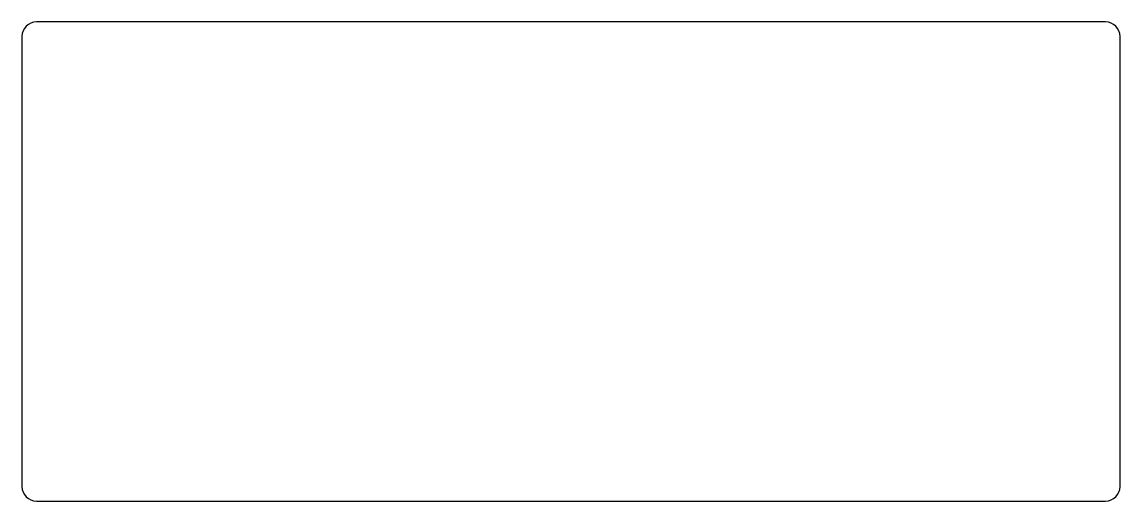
# Model space of a CAD drawing. Header units: millimetres. Extents: x -9 to 219, y -66 to 33.
import ezdxf

# ---------------------------------------------------------------- set-up
doc = ezdxf.new("R2010")
doc.units = ezdxf.units.MM
doc.layers.add('pcb outline', color=160, linetype='Continuous')

msp = doc.modelspace()

# ---------------------------------------------------------------- linework, layer by layer
at = {"layer": 'pcb outline'}
for p, q in [((215.55035, 33.02), (-6, 33.02)), ((-9, 30.02), (-9, -63.15016)), ((218.55035, -63.15016), (218.55035, 30.02)), ((-6, -66.15016), (215.55035, -66.15016))]:
    msp.add_line(p, q, dxfattribs=at)
for centre, start, end in [((-6, 30.02), 90, 180), ((215.55035, 30.02), 0, 90), ((-6, -63.15016), 180, 270), ((215.55035, -63.15016), 270, 0)]:
    msp.add_arc(centre, 3, start, end, dxfattribs=at)

doc.saveas('drawing.dxf')
